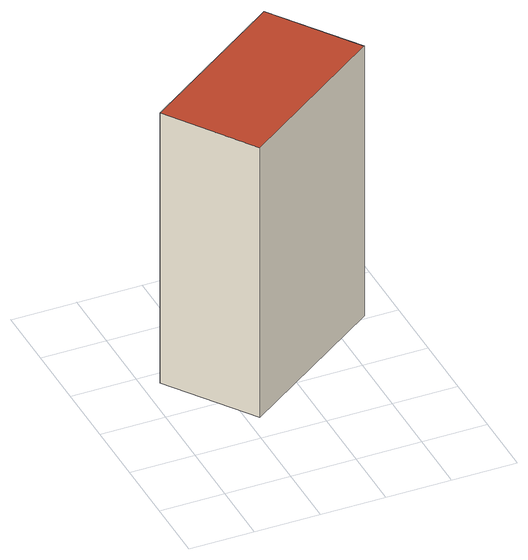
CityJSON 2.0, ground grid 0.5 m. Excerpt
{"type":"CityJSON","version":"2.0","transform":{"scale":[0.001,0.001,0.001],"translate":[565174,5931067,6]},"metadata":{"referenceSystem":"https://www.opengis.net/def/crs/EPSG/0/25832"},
"CityObjects":{
"building1":{"type":"Building","attributes":{"Grundfläche 2D":"1.143016","Grundhöhe NN":"6.748"},"geometry":[{"type":"Solid","lod":"3","boundaries":[[[[0,1,2,3]],[[4,5,3,2]],[[5,6,0,3]],[[6,7,1,0]],[[7,4,2,1]],[[7,6,5,4]]]],"semantics":{"surfaces":[{"type":"RoofSurface"},{"type":"WallSurface"},{"type":"GroundSurface"}],"values":[[0,1,1,1,1,2]]}}]}
},
"vertices":[
[1753,1534,3050],[1290,2198,3050],[132,1390,3050],[595,726,3050],[132,1390,748],[595,726,748],[1753,1534,748],[1290,2198,748]
]}
